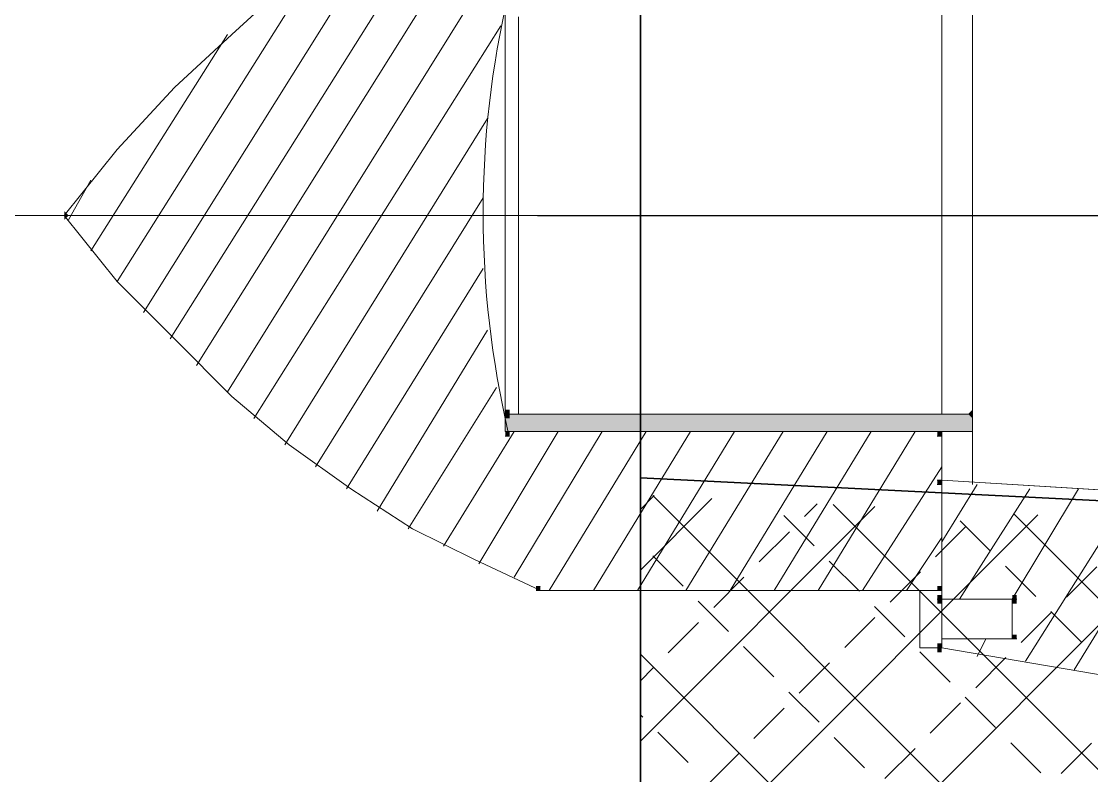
# Model space of a CAD drawing. Header units: inches. Extents: x 23291 to 181956, y 9161 to 51408.
# Drawn here: x 37311.6 to 37487.2, y 27452.3 to 27576.1 of the extents above; entities that cross this region are included whole.
import ezdxf

# ---------------------------------------------------------------- set-up
doc = ezdxf.new("R2010")
doc.units = ezdxf.units.IN
doc.header["$MEASUREMENT"] = 0
doc.linetypes.add('CENTER', pattern=[2, 1.25, -0.25, 0.25, -0.25])
for name, color, linetype in [('PDF10_Geometry', 7, 'Continuous'), ('PDF10_Solid Fills', 7, 'Continuous'), ('PRO HATCH', 12, 'Continuous'), ('PRO HUB', 12, 'Continuous')]:
    doc.layers.add(name, color=color, linetype=linetype)

# ---------------------------------------------------------------- blocks, each defined once
blk = doc.blocks.new('mm')
at = {"layer": 'PRO HATCH', "color": 9, "linetype": 'Continuous'}
for p, q in [((216.92457, -14.11445), (217.01242, -14.0266)), ((216.92644, -14.13813), (217.03797, -14.0266)), ((216.95334, -14.13678), (217.06352, -14.0266)), ((216.98023, -14.13544), (217.08907, -14.0266)), ((216.95351, -14.10203), (216.95803, -14.09751)), ((216.97983, -14.10125), (216.98435, -14.09674)), ((216.92718, -14.1028), (216.9317, -14.09829)), ((216.97306, -14.10803), (216.97757, -14.10351)), ((216.92457, -14.10542), (216.92493, -14.10506)), ((216.94673, -14.1088), (216.95125, -14.10429)), ((216.96628, -14.1148), (216.9708, -14.11029)), ((216.93996, -14.11558), (216.94448, -14.11106)), ((216.98583, -14.1208), (216.99035, -14.11629)), ((216.93318, -14.12235), (216.9377, -14.11784)), ((216.95951, -14.12158), (216.96403, -14.11706)), ((216.97906, -14.12758), (216.98357, -14.12306)), ((216.92641, -14.12913), (216.93093, -14.12461)), ((216.95273, -14.12835), (216.95725, -14.12384)), ((216.94596, -14.13513), (216.95048, -14.13061)), ((216.97228, -14.13435), (216.9768, -14.12984)), ((216.92457, -14.22374), (216.92663, -14.22168)), ((216.92457, -14.23278), (216.93524, -14.22211)), ((216.92457, -14.25833), (216.95957, -14.22333)), ((216.94906, -14.22481), (216.95097, -14.2229)), ((216.92457, -14.28388), (216.9839, -14.22455)), ((216.92457, -14.30943), (217.00823, -14.22576)), ((216.94228, -14.23158), (216.9468, -14.22706)), ((216.96861, -14.23081), (216.97312, -14.22629)), ((216.96183, -14.23758), (216.96635, -14.23306)), ((216.98816, -14.23681), (216.99267, -14.23229)), ((216.93551, -14.23836), (216.94003, -14.23384)), ((216.95506, -14.24436), (216.95957, -14.23984)), ((216.98138, -14.24358), (216.9859, -14.23906)), ((216.92873, -14.24513), (216.93325, -14.24061)), ((216.97461, -14.25036), (216.97912, -14.24584)), ((216.92457, -14.24929), (216.92648, -14.24739)), ((216.94828, -14.25113), (216.9528, -14.24661)), ((216.96783, -14.25713), (216.97235, -14.25261)), ((216.94151, -14.25791), (216.94603, -14.25339)), ((216.98738, -14.26313), (216.9919, -14.25861)), ((216.93473, -14.26468), (216.93925, -14.26016)), ((216.96106, -14.2639), (216.96557, -14.25939))]:
    blk.add_line(p, q, dxfattribs=at)
at = {"layer": 'PRO HUB', "color": 2, "linetype": 'Continuous'}
for p, q in [((216.92457, -14.0266), (216.92457, -14.13822)), ((216.92457, -14.14077), (217.14195, -14.1299)), ((216.92457, -14.13822), (216.92457, -14.22158)), ((217.14195, -14.2299), (216.92457, -14.21903)), ((216.92457, -14.22158), (216.92457, -14.3332))]:
    blk.add_line(p, q, dxfattribs=at)
at = {"layer": 'PRO HUB', "color": 3, "linetype": 'CENTER'}
blk.add_line((216.90924, -14.1799), (217.15727, -14.1799), dxfattribs=at)

msp = doc.modelspace()

# ---------------------------------------------------------------- hatches: boundary and pattern name
at = {"layer": 'PDF10_Solid Fills', "transparency": 33554559}
h = msp.add_hatch(color=256, dxfattribs=at)
h.paths.add_polyline_path([(37319.32, 27544.25), (37318.6, 27544.98), (37319.32, 27544.25)], flags=0)
h.paths.add_polyline_path([(37319.32, 27544.25), (37318.6, 27544.25), (37319.32, 27544.25)], flags=0)
h.paths.add_polyline_path([(37319.32, 27544.25), (37318.6, 27544.25), (37319.32, 27544.25)], flags=0)
h = msp.add_hatch(color=256, dxfattribs=at)
h.paths.add_polyline_path([(37467.71, 27511.68), (37467.71, 27512.41), (37467.71, 27511.68)], flags=0)
h.paths.add_polyline_path([(37467.71, 27511.68), (37466.99, 27511.68), (37467.71, 27511.68)], flags=0)
h.paths.add_polyline_path([(37467.71, 27511.68), (37466.99, 27511.68), (37467.71, 27511.68)], flags=0)

# ---------------------------------------------------------------- linework, layer by layer
msp.add_open_spline([(34750.61, 29952.44), (35946.93, 29444.2), (37677.79, 28674.49), (40065.54, 27740.85), (41120.63, 27390.38)], degree=3, knots=[0, 0, 0, 0, 3.550687, 6.365653, 6.365653, 6.365653, 6.365653])
msp.add_open_spline([(34750.61, 29952.44), (35946.93, 29444.2), (37677.79, 28674.49), (40065.54, 27740.85), (41120.63, 27390.38)], degree=3, knots=[0, 0, 0, 0, 3.550687, 6.365653, 6.365653, 6.365653, 6.365653])
at = {"layer": 'PDF10_Geometry', "lineweight": 5}
msp.add_lwpolyline([(37390.98, 27580.45), (37462.64, 27580.45), (37462.64, 27605.78), (37396.77, 27605.78), (37385.92, 27601.44), (37375.78, 27596.37), (37365.65, 27589.86), (37355.52, 27582.62), (37346.11, 27573.93), (37336.7, 27565.25), (37327.29, 27555.11), (37318.6, 27544.25), (37327.29, 27533.4), (37336.7, 27523.99), (37346.11, 27514.58), (37355.52, 27506.62), (37365.65, 27499.38), (37375.78, 27492.86), (37385.92, 27487.8), (37396.77, 27482.73), (37462.64, 27482.73), (37462.64, 27508.79), (37390.98, 27508.79)], dxfattribs=at)
at = {"layer": 'PDF10_Geometry', "lineweight": 9}
for points in [[(37340.32, 27519.64), (37393.88, 27605.06)], [(37345.38, 27515.3), (37401.84, 27605.78)], [(37335.97, 27523.99), (37383.75, 27599.99)], [(37331.63, 27528.33), (37372.89, 27594.2)], [(37467.71, 27544.25), (37467.71, 27576.83), (37467.71, 27589.13)], [(37327.29, 27533.4), (37360.58, 27586.24)], [(37390.98, 27580.45), (37390.98, 27508.79)], [(37462.64, 27580.45), (37462.64, 27511.68)], [(37349.73, 27510.96), (37390.26, 27575.38)], [(37393.16, 27576.83), (37393.16, 27511.68)], [(37322.94, 27538.46), (37345.38, 27573.93)], [(37354.79, 27506.62), (37388.09, 27560.18)], [(37467.71, 27500.1), (37467.71, 27508.79), (37467.71, 27550.77)], [(37319.32, 27543.53), (37322.94, 27550.05)], [(37359.86, 27503), (37387.36, 27547.15)], [(37654.46, 27544.25), (37190.48, 27544.25)], [(37364.93, 27499.38), (37387.36, 27535.57)], [(37369.99, 27495.76), (37388.09, 27525.43)], [(37375.06, 27492.86), (37389.54, 27516.02)], [(37380.85, 27489.97), (37392.43, 27508.79)], [(37386.64, 27487.07), (37399.67, 27508.79)], [(37392.43, 27484.9), (37406.91, 27508.79)], [(37398.22, 27482.73), (37414.15, 27508.79)], [(37405.46, 27482.73), (37421.39, 27508.79)], [(37412.7, 27482.73), (37428.62, 27508.79)], [(37420.66, 27482.73), (37436.59, 27508.79)], [(37427.9, 27482.73), (37443.82, 27508.79)], [(37435.14, 27482.73), (37451.06, 27508.79)], [(37442.38, 27482.73), (37458.3, 27508.79)], [(37462.64, 27508.79), (37462.64, 27500.82), (37652.29, 27489.24), (41120.63, 27489.44)], [(37449.62, 27482.73), (37462.64, 27503)], [(37462.64, 27490.69), (37468.44, 27500.1)], [(37465.54, 27481.28), (37477.12, 27499.38)], [(37474.23, 27481.28), (37485.08, 27499.38)], [(37476.4, 27471.15), (37493.77, 27498.65)], [(37484.36, 27469.7), (37501.73, 27497.93)], [(37456.85, 27482.73), (37462.64, 27491.41)], [(37468.44, 27471.87), (37469.88, 27474.77)]]:
    msp.add_lwpolyline(points, dxfattribs=at)
at = {"layer": 'PDF10_Geometry', "lineweight": 0}
for points in [[(37391.71, 27511.68), (37390.98, 27511.68), (37391.71, 27511.68)], [(37391.71, 27511.68), (37390.98, 27511.68), (37391.71, 27511.68)], [(37391.71, 27508.79), (37390.98, 27508.79), (37391.71, 27508.79)], [(37391.71, 27508.79), (37390.98, 27508.79), (37391.71, 27508.79)], [(37462.64, 27508.79), (37461.92, 27508.79), (37462.64, 27508.79)], [(37391.71, 27508.06), (37390.98, 27508.06), (37391.71, 27508.06)], [(37391.71, 27508.06), (37390.98, 27508.06), (37391.71, 27508.06)], [(37462.64, 27508.06), (37461.92, 27508.06), (37462.64, 27508.06)], [(37462.64, 27500.82), (37461.92, 27500.82), (37462.64, 27500.82)], [(37462.64, 27500.1), (37461.92, 27500.1), (37462.64, 27500.1)], [(37396.77, 27482.73), (37396.05, 27482.73), (37396.77, 27482.73)], [(37396.77, 27482.73), (37396.05, 27482.73), (37396.77, 27482.73)], [(37462.64, 27482.73), (37461.92, 27482.73), (37462.64, 27482.73)], [(37462.64, 27482.73), (37461.92, 27482.73), (37462.64, 27482.73)], [(37462.64, 27481.28), (37461.92, 27481.28), (37462.64, 27481.28)], [(37462.64, 27481.28), (37461.92, 27481.28), (37462.64, 27481.28)], [(37474.95, 27481.28), (37474.23, 27481.28), (37474.95, 27481.28)], [(37474.95, 27481.28), (37474.23, 27481.28), (37474.95, 27481.28)], [(37462.64, 27473.32), (37461.92, 27473.32), (37462.64, 27473.32)], [(37462.64, 27473.32), (37461.92, 27473.32), (37462.64, 27473.32)], [(37474.95, 27474.77), (37474.23, 27474.77), (37474.95, 27474.77)], [(37474.95, 27474.77), (37474.23, 27474.77), (37474.95, 27474.77)]]:
    msp.add_lwpolyline(points, dxfattribs=at)
at = {"layer": 'PDF10_Geometry', "lineweight": 5}
for points in [[(37467.71, 27508.79), (37467.71, 27511.68), (37390.98, 27511.68), (37390.98, 27508.79)], [(37462.64, 27474.77), (37462.64, 27473.32), (37560.36, 27456.67), (37652.29, 27456.67), (37652.29, 27489.24), (37462.64, 27500.82), (37462.64, 27481.28), (37474.23, 27481.28), (37474.23, 27474.77)]]:
    msp.add_lwpolyline(points, close=True, dxfattribs=at)
at = {"layer": 'PDF10_Geometry', "lineweight": 0}
msp.add_lwpolyline([(37396.77, 27483.45), (37396.77, 27483.45), (37396.77, 27483.45)], close=True, dxfattribs=at)
at = {"layer": 'PDF10_Geometry', "lineweight": 9}
msp.add_lwpolyline([(37462.64, 27473.32), (37459.03, 27473.32), (37459.03, 27478.39), (37459.03, 27482.73), (37462.64, 27482.73)], close=True, dxfattribs=at)
at = {"layer": 'PDF10_Geometry', "lineweight": 5}
msp.add_arc((37545.52, 27544.62), 158.16, 166.8768, 193.1232, dxfattribs=at)
at = {"layer": 'PDF10_Solid Fills', "transparency": 33554559}
for points in [[(37318.6, 27544.98), (37319.32, 27544.25), (37318.6, 27544.25)], [(37318.6, 27544.25), (37319.32, 27544.25), (37319.32, 27544.25)], [(37319.32, 27544.25), (37319.32, 27544.25), (37318.6, 27544.25)], [(37318.6, 27543.53), (37318.6, 27543.53), (37318.6, 27544.25)], [(37318.6, 27543.53), (37318.6, 27544.25), (37319.32, 27544.25)], [(37391.71, 27512.41), (37390.98, 27512.41), (37391.71, 27511.68)], [(37390.98, 27512.41), (37391.71, 27511.68), (37390.98, 27511.68)], [(37467.71, 27512.41), (37467.71, 27511.68), (37466.99, 27511.68)], [(37390.98, 27511.68), (37391.71, 27511.68), (37391.71, 27511.68)], [(37391.71, 27511.68), (37391.71, 27511.68), (37390.98, 27511.68)], [(37391.71, 27511.68), (37390.98, 27511.68), (37391.71, 27510.96)], [(37390.98, 27511.68), (37391.71, 27510.96), (37390.98, 27510.96)], [(37390.98, 27511.68), (37467.71, 27511.68), (37467.71, 27511.68)], [(37390.98, 27508.79), (37467.71, 27508.79), (37390.98, 27511.68)], [(37467.71, 27508.79), (37390.98, 27511.68), (37467.71, 27511.68)], [(37466.99, 27511.68), (37467.71, 27511.68), (37467.71, 27511.68)], [(37467.71, 27511.68), (37467.71, 27511.68), (37466.99, 27511.68)], [(37467.71, 27510.96), (37467.71, 27510.96), (37466.99, 27511.68)], [(37467.71, 27510.96), (37466.99, 27511.68), (37467.71, 27511.68)], [(37390.98, 27508.79), (37391.71, 27508.79), (37391.71, 27508.79)], [(37391.71, 27508.79), (37391.71, 27508.79), (37390.98, 27508.79)], [(37390.98, 27508.79), (37391.71, 27508.79), (37391.71, 27508.79)], [(37391.71, 27508.79), (37390.98, 27508.79), (37391.71, 27508.06)], [(37390.98, 27508.79), (37391.71, 27508.06), (37390.98, 27508.06)], [(37390.98, 27508.79), (37391.71, 27508.79), (37391.71, 27508.79)], [(37391.71, 27508.79), (37391.71, 27508.79), (37390.98, 27508.79)], [(37390.98, 27508.79), (37391.71, 27508.79), (37391.71, 27508.79)], [(37391.71, 27508.79), (37390.98, 27508.79), (37391.71, 27508.06)], [(37390.98, 27508.79), (37391.71, 27508.06), (37390.98, 27508.06)], [(37390.98, 27508.79), (37390.98, 27508.79), (37467.71, 27508.79)], [(37461.92, 27508.79), (37462.64, 27508.79), (37462.64, 27508.79)], [(37462.64, 27508.79), (37462.64, 27508.79), (37461.92, 27508.79)], [(37461.92, 27508.79), (37462.64, 27508.79), (37462.64, 27508.79)], [(37462.64, 27508.79), (37461.92, 27508.79), (37462.64, 27508.06)], [(37461.92, 27508.79), (37462.64, 27508.06), (37461.92, 27508.06)], [(37390.98, 27508.06), (37391.71, 27508.06), (37391.71, 27508.06)], [(37390.98, 27508.06), (37391.71, 27508.06), (37391.71, 27508.06)], [(37461.92, 27508.06), (37462.64, 27508.06), (37462.64, 27508.06)], [(37461.92, 27500.82), (37462.64, 27500.82), (37462.64, 27500.82)], [(37462.64, 27500.82), (37462.64, 27500.82), (37461.92, 27500.82)], [(37461.92, 27500.82), (37462.64, 27500.82), (37462.64, 27500.82)], [(37462.64, 27500.82), (37461.92, 27500.82), (37462.64, 27500.1)], [(37461.92, 27500.82), (37462.64, 27500.1), (37461.92, 27500.1)], [(37461.92, 27500.1), (37462.64, 27500.1), (37462.64, 27500.1)], [(37396.77, 27483.45), (37396.05, 27483.45), (37396.05, 27483.45)], [(37396.77, 27483.45), (37396.05, 27483.45), (37396.77, 27482.73)], [(37396.05, 27483.45), (37396.77, 27482.73), (37396.05, 27482.73)], [(37396.05, 27482.73), (37396.77, 27482.73), (37396.77, 27482.73)], [(37396.77, 27482.73), (37396.77, 27482.73), (37396.05, 27482.73)], [(37461.92, 27483.45), (37462.64, 27483.45), (37462.64, 27483.45)], [(37462.64, 27483.45), (37462.64, 27483.45), (37461.92, 27483.45)], [(37462.64, 27483.45), (37461.92, 27483.45), (37462.64, 27482.73)], [(37461.92, 27483.45), (37462.64, 27482.73), (37461.92, 27482.73)], [(37461.92, 27482.73), (37462.64, 27482.73), (37462.64, 27482.73)], [(37462.64, 27482.73), (37462.64, 27482.73), (37461.92, 27482.73)], [(37462.64, 27482), (37461.92, 27482), (37462.64, 27481.28)], [(37461.92, 27482), (37462.64, 27481.28), (37461.92, 27481.28)], [(37461.92, 27481.28), (37462.64, 27481.28), (37462.64, 27481.28)], [(37462.64, 27481.28), (37462.64, 27481.28), (37461.92, 27481.28)], [(37462.64, 27481.28), (37461.92, 27481.28), (37462.64, 27480.56)], [(37461.92, 27481.28), (37462.64, 27480.56), (37461.92, 27480.56)], [(37474.95, 27482), (37474.23, 27482), (37474.95, 27481.28)], [(37474.23, 27482), (37474.95, 27481.28), (37474.23, 27481.28)], [(37474.23, 27481.28), (37474.95, 27481.28), (37474.95, 27481.28)], [(37474.95, 27481.28), (37474.95, 27481.28), (37474.23, 27481.28)], [(37474.95, 27481.28), (37474.23, 27481.28), (37474.95, 27480.56)], [(37474.23, 27481.28), (37474.95, 27480.56), (37474.23, 27480.56)], [(37474.95, 27475.49), (37474.23, 27475.49), (37474.95, 27474.77)], [(37474.23, 27475.49), (37474.95, 27474.77), (37474.23, 27474.77)], [(37462.64, 27474.04), (37461.92, 27474.04), (37462.64, 27473.32)], [(37461.92, 27474.04), (37462.64, 27473.32), (37461.92, 27473.32)], [(37461.92, 27473.32), (37462.64, 27473.32), (37462.64, 27473.32)], [(37462.64, 27473.32), (37462.64, 27473.32), (37461.92, 27473.32)], [(37462.64, 27473.32), (37461.92, 27473.32), (37462.64, 27472.59)], [(37461.92, 27473.32), (37462.64, 27472.59), (37461.92, 27472.59)], [(37474.23, 27474.77), (37474.95, 27474.77), (37474.95, 27474.77)], [(37474.95, 27474.77), (37474.95, 27474.77), (37474.23, 27474.77)], [(37474.23, 27474.77), (37474.95, 27474.77), (37474.95, 27474.77)], [(37474.95, 27474.77), (37474.95, 27474.77), (37474.23, 27474.77)]]:
    msp.add_solid(points, dxfattribs=at)

# ---------------------------------------------------------------- block references
at = {"xscale": 1100, "yscale": 1100, "zscale": 1100}
msp.add_blockref('mm', (-201203.85, 43142.14), dxfattribs=at)
at = {"xscale": -1100, "yscale": 1100, "zscale": 1100, "rotation": 180}
msp.add_blockref('mm', (-201203.85, 11946.37), dxfattribs=at)

doc.saveas('drawing.dxf')
